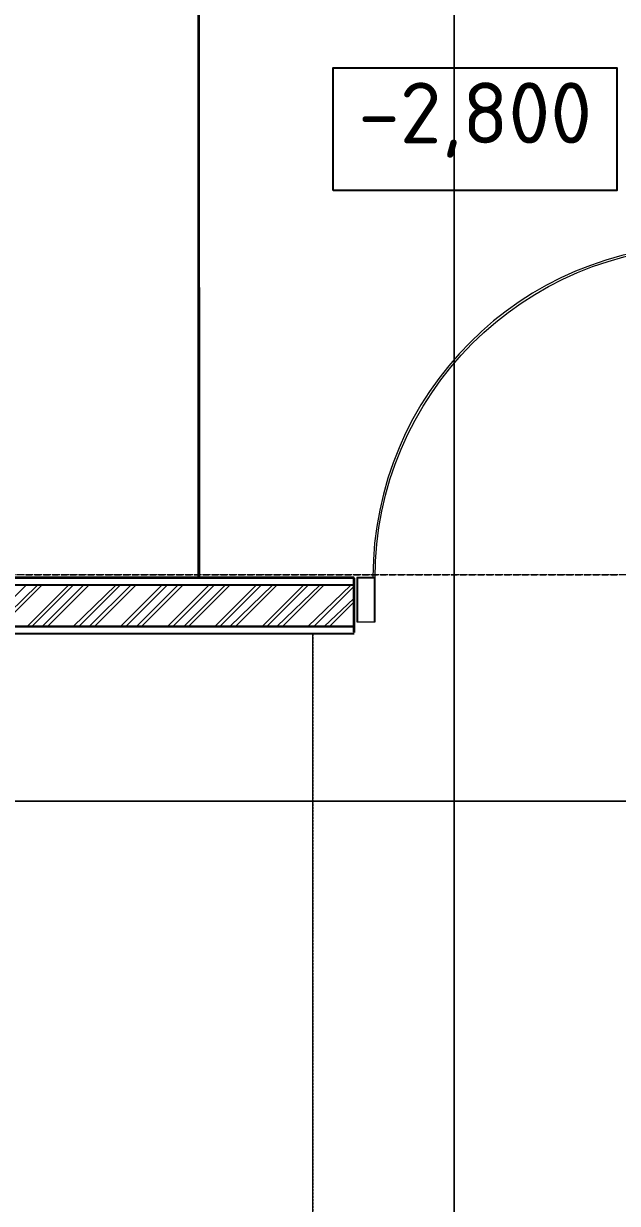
# Model space of a CAD drawing. Header units: millimetres. Extents: x -10178924 to 11692288, y -947381 to 58396.
# Drawn here: x 760584 to 762286, y -821242 to -817862 of the extents above; entities that cross this region are included whole.
import ezdxf

# ---------------------------------------------------------------- set-up
doc = ezdxf.new("R2010")
doc.units = ezdxf.units.MM
for name, pattern in [('HIDDEN', [9.525, 6.35, -3.175]), ('невидимая', [9.525, 6.35, -3.175]), ('осевая', [50.8, 31.75, -6.35, 6.35, -6.35])]:
    doc.linetypes.add(name, pattern=pattern)
for name, color, linetype in [('PDF _PDF _Разрезы', 7, 'Continuous'), ('PDF _Лестницы _ крыльца.1', 7, 'Continuous'), ('Лестницы _ крыльца.1', 7, 'Continuous')]:
    doc.layers.add(name, color=color, linetype=linetype)
for name, color, linetype, true_color in [('PDF _АР_Двери', 7, 'Continuous', 0x545454), ('PDF _Контур пол Подвал', 7, 'Continuous', 0xcd6928), ('PDF _Основная ГКЛ', 7, 'Continuous', 0x545454), ('PDF _Отметки', 7, 'Continuous', 0x7f9fff), ('PDF _Перегородки', 7, 'Continuous', 0x0037dd), ('PDF _Размеры осевые', 7, 'Continuous', 0x5d6970)]:
    doc.layers.add(name, color=color, linetype=linetype, true_color=true_color)
for name, color, linetype, lineweight in [('PDF _Разрезы', 7, 'Continuous', 9), ('PDF _Текст', 7, 'Continuous', 5), ('АР_Двери', 250, 'Continuous', 9), ('Двери', 7, 'Continuous', 9), ('Контур пол Подвал', 7, 'Continuous', 9), ('Основная ГКЛ', 250, 'Continuous', 9), ('Перегородки', 162, 'Continuous', 9), ('Размеры осевые', 153, 'Continuous', 9), ('ШТРИХОВКА', 252, 'Continuous', 15)]:
    doc.layers.add(name, color=color, linetype=linetype, lineweight=lineweight)
doc.styles.add('PDF ISOCPEUR', font='isocpeur.ttf')

# ---------------------------------------------------------------- blocks, each defined once
blk = doc.blocks.new('*U2219')
at = {"layer": 'АР_Двери'}
for points in [[(-1000, 0), (-1050, 0), (-1050, 125), (-1000, 125)], [(-50, 0), (0, 0), (0, 125), (-50, 125)], [(-50, -950), (-85, -950), (-85, 0), (-50, 0)]]:
    blk.add_lwpolyline(points, close=True, dxfattribs=at)
blk.add_arc((-50, 0), 950, 180, 270, dxfattribs=at)
at = {"layer": 'Основная ГКЛ', "linetype": 'HIDDEN', "ltscale": 5}
for p, q in [((-1060, 125), (-1060, 0)), ((10, 0), (10, 125))]:
    blk.add_line(p, q, dxfattribs=at)
blk = doc.blocks.new('A$C5282721b')
at = {"layer": 'Перегородки', "lineweight": 20, "true_color": 0x000000, "transparency": 33554687}
h = blk.add_hatch(dxfattribs=at)
h.set_pattern_fill('ANSI32', color=18, scale=10)
h.set_pattern_definition([(45, (-2682.13, 241280.52), (-67.35192, 67.35192), []), (45, (-2637.23, 241280.52), (-67.35192, 67.35192), [])])
h.paths.add_polyline_path([(39172.473, -38800.294), (39172.473, -38680.294), (36871.761, -38680.294), (36871.488, -38800.294)])
at = {"layer": 'ШТРИХОВКА', "ltscale": 100, "true_color": 0x000000, "transparency": 33554687}
h = blk.add_hatch(dxfattribs=at)
h.set_pattern_fill('ANSI31', color=18, scale=50)
h.set_pattern_definition([(45, (-79853.19, 25128.16), (-112.2532, 112.2532), [])])
edge = h.paths.add_edge_path()
edge.add_line((36498.921, -37009.188), (36898.882, -37014.787))
edge.add_line((36898.882, -37014.787), (36964.029, -32428.119))
edge.add_line((36964.029, -32428.119), (37032.722, -32428.119))
edge.add_line((37032.722, -32428.119), (37032.722, -30586.036))
edge.add_line((37032.722, -30586.036), (38904.657, -30586.036))
edge.add_line((38904.657, -30586.036), (38902.425, -30898.17))
edge.add_line((38902.425, -30898.17), (39152.455, -30898.17))
edge.add_line((39152.455, -30898.17), (39154.793, -30586.036))
edge.add_line((39154.793, -30586.036), (41035.118, -30586.036))
edge.add_line((41035.118, -30586.036), (41035.118, -30412.839))
edge.add_line((41035.118, -30412.839), (41035.118, -30026.036))
edge.add_line((41035.118, -30026.036), (36472.722, -30026.036))
edge.add_line((36472.722, -30026.036), (36472.722, -31868.119))
edge.add_line((36472.722, -31868.119), (30542.101, -31868.119))
edge.add_line((30542.101, -31868.119), (30542.101, -32424.051))
edge.add_line((30542.101, -32424.051), (36563.99, -32428.119))
edge.add_line((36563.99, -32428.119), (36498.921, -37066.477))
h.paths.add_polyline_path([(25192.811, -31868.119), (17563.142, -31868.119), (17563.142, -30066.63), (12841.199, -30066.63), (12841.199, -31868.119), (7024.898, -31868.119), (7024.898, -31969.641), (7024.898, -32428.119), (13001.199, -32428.119), (13001.199, -38443.071), (10379.676, -38473.857), (10379.676, -38873.885), (13001.199, -38843.098), (13401.199, -38838.401), (13401.199, -32428.119), (13401.199, -30626.63), (17003.142, -30626.63), (17003.142, -32428.119), (17003.142, -38795.762), (36871.442, -38820.294), (36872.104, -38529.718), (36884.044, -38081.988), (36484.836, -38082.681), (36480.32, -38405.312), (17403.142, -38395.958), (17403.142, -32428.119), (25753.823, -32428.119), (25753.823, -31968.119)])
at = {"layer": 'PDF _Разрезы', "color": 18, "lineweight": 9, "true_color": 0x000000, "transparency": 33554687}
for points in [[(39460.485, -52606.265), (39460.485, -21182.649), (38038.076, -21182.649), (38038.076, 2729.276)], [(-11856.305, -39299.259), (62616.964, -39299.259)]]:
    blk.add_lwpolyline(points, dxfattribs=at)
at = {"layer": 'Контур пол Подвал', "color": 18, "linetype": 'невидимая', "true_color": 0x000000, "transparency": 33554687}
blk.add_line((39053.725, -38820.294), (39053.725, -43064.958), dxfattribs=at)
at = {"layer": 'Лестницы _ крыльца.1', "color": 18, "linetype": 'Continuous', "true_color": 0x000000, "transparency": 33554687}
blk.add_line((38729.607, -38660.294), (38728.161, -36466.264), dxfattribs=at)
at = {"layer": 'Перегородки', "color": 18, "linetype": 'Continuous', "lineweight": 25, "true_color": 0x000000, "transparency": 33554687}
for p, q in [((39172.473, -38660.294), (36871.806, -38660.294)), ((39172.473, -38660.294), (39172.473, -38815.84)), ((39172.473, -38680.294), (36871.761, -38680.294)), ((39172.473, -38800.294), (36871.488, -38800.294)), ((39172.473, -38820.294), (36871.442, -38820.294))]:
    blk.add_line(p, q, dxfattribs=at)
at = {"layer": 'Размеры осевые', "color": 251, "linetype": 'осевая', "ltscale": 0.5, "transparency": 33554687}
for p, q in [((-9750, -38650), (62308.109, -38650)), ((-9718.727, -38650), (61848.609, -38650)), ((-9718.727, -38650), (61848.609, -38650))]:
    blk.add_line(p, q, dxfattribs=at)
at = {"layer": 'Двери', "color": 18, "linetype": 'Continuous', "ltscale": 2, "true_color": 0x000000, "transparency": 33554687, "xscale": -1, "rotation": 180}
blk.add_blockref('*U2219', (40232.473, -38660.294), dxfattribs=at)

msp = doc.modelspace()

# ---------------------------------------------------------------- linework, layer by layer
at = {"layer": 'PDF _PDF _Разрезы', "lineweight": 9}
for points in [[(761817.7, -833398.5), (761817.7, -801975.5), (760395.4, -801975.5), (760395.4, -778062.2)], [(710500.9, -820088.8), (784971.2, -820088.8)]]:
    msp.add_lwpolyline(points, dxfattribs=at)
at = {"layer": 'PDF _АР_Двери', "lineweight": 9}
msp.add_lwpolyline([(761589.1, -819449.5), (761538.3, -819449.5), (761538.3, -819576.5), (761589.1, -819576.5)], close=True, dxfattribs=at)
msp.add_arc((762535.3, -819447.4), 950.4, 90, 180, dxfattribs=at)
at = {"layer": 'PDF _Контур пол Подвал', "lineweight": 9}
msp.add_lwpolyline([(761411.3, -819610.4), (761411.3, -823856.3), (735550.8, -823856.3)], dxfattribs=at)
at = {"layer": 'PDF _Лестницы _ крыльца.1', "lineweight": 25}
msp.add_lwpolyline([(761085.4, -819449.5), (761085.4, -817256.7)], dxfattribs=at)
at = {"layer": 'PDF _Основная ГКЛ', "lineweight": 9}
msp.add_lwpolyline([(761529.9, -819576.5), (761529.9, -819449.5)], dxfattribs=at)
at = {"layer": 'PDF _Отметки', "lineweight": 25}
msp.add_lwpolyline([(761470.6, -818340.4), (761470.6, -817989), (762283.4, -817989), (762283.4, -818340.4)], close=True, dxfattribs=at)
at = {"layer": 'PDF _Перегородки', "color": 5, "lineweight": 25}
for points in [[(761529.9, -819606.1), (761529.9, -819449.5), (759227, -819449.5)], [(761529.9, -819470.7), (759227, -819470.7)], [(761529.9, -819589.2), (759227, -819589.2)], [(761529.9, -819610.4), (759227, -819610.4)]]:
    msp.add_lwpolyline(points, dxfattribs=at)
at = {"layer": 'PDF _Перегородки', "color": 5, "lineweight": 20}
for points in [[(760501.2, -819589.2), (760623.9, -819470.7)], [(760594.3, -819589.2), (760712.8, -819470.7)], [(760636.6, -819589.2), (760755.2, -819470.7)], [(760725.5, -819589.2), (760848.3, -819470.7)], [(760772.1, -819589.2), (760890.6, -819470.7)], [(760861, -819589.2), (760979.5, -819470.7)], [(760907.6, -819589.2), (761026.1, -819470.7)], [(760996.5, -819589.2), (761115, -819470.7)], [(761043, -819589.2), (761161.6, -819470.7)], [(761131.9, -819589.2), (761250.5, -819470.7)], [(761174.3, -819589.2), (761297, -819470.7)], [(761267.4, -819589.2), (761385.9, -819470.7)], [(761309.7, -819589.2), (761432.5, -819470.7)], [(761398.6, -819589.2), (761521.4, -819470.7)], [(761445.2, -819589.2), (761529.9, -819508.8)]]:
    msp.add_lwpolyline(points, dxfattribs=at)
at = {"layer": 'PDF _Размеры осевые', "lineweight": 9}
for points in [[(760585.8, -819441.1), (760585.8, -819441.1)], [(760590.1, -819441.1), (760607, -819441.1)], [(760611.2, -819441.1), (760611.2, -819441.1)], [(760615.5, -819441.1), (760632.4, -819441.1)], [(760636.6, -819441.1), (760636.6, -819441.1)], [(760640.9, -819441.1), (760657.8, -819441.1)], [(760662, -819441.1), (760662, -819441.1)], [(760666.3, -819441.1), (760683.2, -819441.1)], [(760687.4, -819441.1), (760687.4, -819441.1)], [(760691.7, -819441.1), (760708.6, -819441.1)], [(760712.8, -819441.1), (760712.8, -819441.1)], [(760717.1, -819441.1), (760734, -819441.1)], [(760738.2, -819441.1), (760738.2, -819441.1)], [(760742.5, -819441.1), (760759.4, -819441.1)], [(760763.6, -819441.1), (760763.6, -819441.1)], [(760767.9, -819441.1), (760784.8, -819441.1)], [(760789, -819441.1), (760789, -819441.1)], [(760793.3, -819441.1), (760810.2, -819441.1)], [(760814.4, -819441.1), (760814.4, -819441.1)], [(760818.7, -819441.1), (760835.6, -819441.1)], [(760839.8, -819441.1), (760839.8, -819441.1)], [(760844.1, -819441.1), (760861, -819441.1)], [(760865.2, -819441.1), (760865.2, -819441.1)], [(760869.5, -819441.1), (760886.4, -819441.1)], [(760890.6, -819441.1), (760890.6, -819441.1)], [(760894.9, -819441.1), (760911.8, -819441.1)], [(760916, -819441.1), (760916, -819441.1)], [(760920.3, -819441.1), (760937.2, -819441.1)], [(760941.4, -819441.1), (760941.4, -819441.1)], [(760945.7, -819441.1), (760962.6, -819441.1)], [(760966.8, -819441.1), (760966.8, -819441.1)], [(760971.1, -819441.1), (760988, -819441.1)], [(760992.2, -819441.1), (760992.2, -819441.1)], [(760996.5, -819441.1), (761013.4, -819441.1)], [(761017.6, -819441.1), (761017.6, -819441.1)], [(761021.9, -819441.1), (761038.8, -819441.1)], [(761043, -819441.1), (761043, -819441.1)], [(761047.3, -819441.1), (761064.2, -819441.1)], [(761068.4, -819441.1), (761068.4, -819441.1)], [(761072.7, -819441.1), (761089.6, -819441.1)], [(761093.8, -819441.1), (761093.8, -819441.1)], [(761098.1, -819441.1), (761115, -819441.1)], [(761119.2, -819441.1), (761119.2, -819441.1)], [(761123.5, -819441.1), (761140.4, -819441.1)], [(761144.6, -819441.1), (761144.6, -819441.1)], [(761148.9, -819441.1), (761165.8, -819441.1)], [(761170, -819441.1), (761170, -819441.1)], [(761174.3, -819441.1), (761191.2, -819441.1)], [(761195.4, -819441.1), (761195.4, -819441.1)], [(761199.7, -819441.1), (761216.6, -819441.1)], [(761220.8, -819441.1), (761220.8, -819441.1)], [(761225.1, -819441.1), (761242, -819441.1)], [(761246.2, -819441.1), (761246.2, -819441.1)], [(761250.5, -819441.1), (761267.4, -819441.1)], [(761271.6, -819441.1), (761271.6, -819441.1)], [(761275.9, -819441.1), (761292.8, -819441.1)], [(761297, -819441.1), (761297, -819441.1)], [(761301.3, -819441.1), (761318.2, -819441.1)], [(761322.4, -819441.1), (761322.4, -819441.1)], [(761326.7, -819441.1), (761343.6, -819441.1)], [(761347.8, -819441.1), (761347.8, -819441.1)], [(761352.1, -819441.1), (761369, -819441.1)], [(761373.2, -819441.1), (761373.2, -819441.1)], [(761377.5, -819441.1), (761394.4, -819441.1)], [(761398.6, -819441.1), (761398.6, -819441.1)], [(761402.9, -819441.1), (761419.8, -819441.1)], [(761424, -819441.1), (761424, -819441.1)], [(761428.3, -819441.1), (761445.2, -819441.1)], [(761449.4, -819441.1), (761449.4, -819441.1)], [(761453.7, -819441.1), (761470.6, -819441.1)], [(761474.8, -819441.1), (761474.8, -819441.1)], [(761479.1, -819441.1), (761496, -819441.1)], [(761500.2, -819441.1), (761500.2, -819441.1)], [(761504.5, -819441.1), (761521.4, -819441.1)], [(761525.6, -819441.1), (761525.6, -819441.1)], [(761529.9, -819441.1), (761546.8, -819441.1)], [(761551, -819441.1), (761551, -819441.1)], [(761555.3, -819441.1), (761572.2, -819441.1)], [(761576.4, -819441.1), (761576.4, -819441.1)], [(761580.7, -819441.1), (761597.6, -819441.1)], [(761601.8, -819441.1), (761601.8, -819441.1)], [(761606.1, -819441.1), (761623, -819441.1)], [(761627.2, -819441.1), (761627.2, -819441.1)], [(761631.5, -819441.1), (761648.4, -819441.1)], [(761652.6, -819441.1), (761652.6, -819441.1)], [(761656.9, -819441.1), (761673.8, -819441.1)], [(761678, -819441.1), (761678, -819441.1)], [(761682.3, -819441.1), (761699.2, -819441.1)], [(761703.4, -819441.1), (761703.4, -819441.1)], [(761707.7, -819441.1), (761724.6, -819441.1)], [(761728.8, -819441.1), (761728.8, -819441.1)], [(761733.1, -819441.1), (761750, -819441.1)], [(761754.2, -819441.1), (761754.2, -819441.1)], [(761758.5, -819441.1), (761775.4, -819441.1)], [(761779.6, -819441.1), (761779.6, -819441.1)], [(761783.9, -819441.1), (761800.8, -819441.1)], [(761805, -819441.1), (761805, -819441.1)], [(761809.3, -819441.1), (761826.2, -819441.1)], [(761830.4, -819441.1), (761830.4, -819441.1)], [(761834.7, -819441.1), (761851.6, -819441.1)], [(761855.8, -819441.1), (761855.8, -819441.1)], [(761860.1, -819441.1), (761877, -819441.1)], [(761881.2, -819441.1), (761881.2, -819441.1)], [(761885.5, -819441.1), (761902.4, -819441.1)], [(761906.6, -819441.1), (761906.6, -819441.1)], [(761910.9, -819441.1), (761927.8, -819441.1)], [(761932, -819441.1), (761932, -819441.1)], [(761936.3, -819441.1), (761953.2, -819441.1)], [(761957.4, -819441.1), (761957.4, -819441.1)], [(761961.7, -819441.1), (761978.6, -819441.1)], [(761982.8, -819441.1), (761982.8, -819441.1)], [(761987.1, -819441.1), (762004, -819441.1)], [(762008.2, -819441.1), (762008.2, -819441.1)], [(762012.5, -819441.1), (762029.4, -819441.1)], [(762033.6, -819441.1), (762033.6, -819441.1)], [(762037.9, -819441.1), (762054.8, -819441.1)], [(762059, -819441.1), (762059, -819441.1)], [(762063.3, -819441.1), (762080.2, -819441.1)], [(762084.4, -819441.1), (762084.4, -819441.1)], [(762088.7, -819441.1), (762105.6, -819441.1)], [(762109.8, -819441.1), (762109.8, -819441.1)], [(762114.1, -819441.1), (762131, -819441.1)], [(762135.2, -819441.1), (762135.2, -819441.1)], [(762139.5, -819441.1), (762156.4, -819441.1)], [(762160.6, -819441.1), (762160.6, -819441.1)], [(762164.9, -819441.1), (762181.8, -819441.1)], [(762186, -819441.1), (762186, -819441.1)], [(762190.3, -819441.1), (762207.2, -819441.1)], [(762211.4, -819441.1), (762211.4, -819441.1)], [(762215.7, -819441.1), (762232.6, -819441.1)], [(762236.8, -819441.1), (762236.8, -819441.1)], [(762241.1, -819441.1), (762258, -819441.1)], [(762262.2, -819441.1), (762262.2, -819441.1)], [(762266.5, -819441.1), (762283.4, -819441.1)]]:
    msp.add_lwpolyline(points, dxfattribs=at)

# ---------------------------------------------------------------- block references
msp.add_blockref('A$C5282721b', (722358.6, -780790.4))

# ---------------------------------------------------------------- texts
at = {"layer": 'PDF _Текст', "color": 161, "true_color": 0x7f9fff, "insert": (761542.6, -818138.3), "char_height": 175, "attachment_point": 4, "style": 'PDF ISOCPEUR'}
msp.add_mtext('-2,800', dxfattribs=at)

doc.saveas('drawing.dxf')
